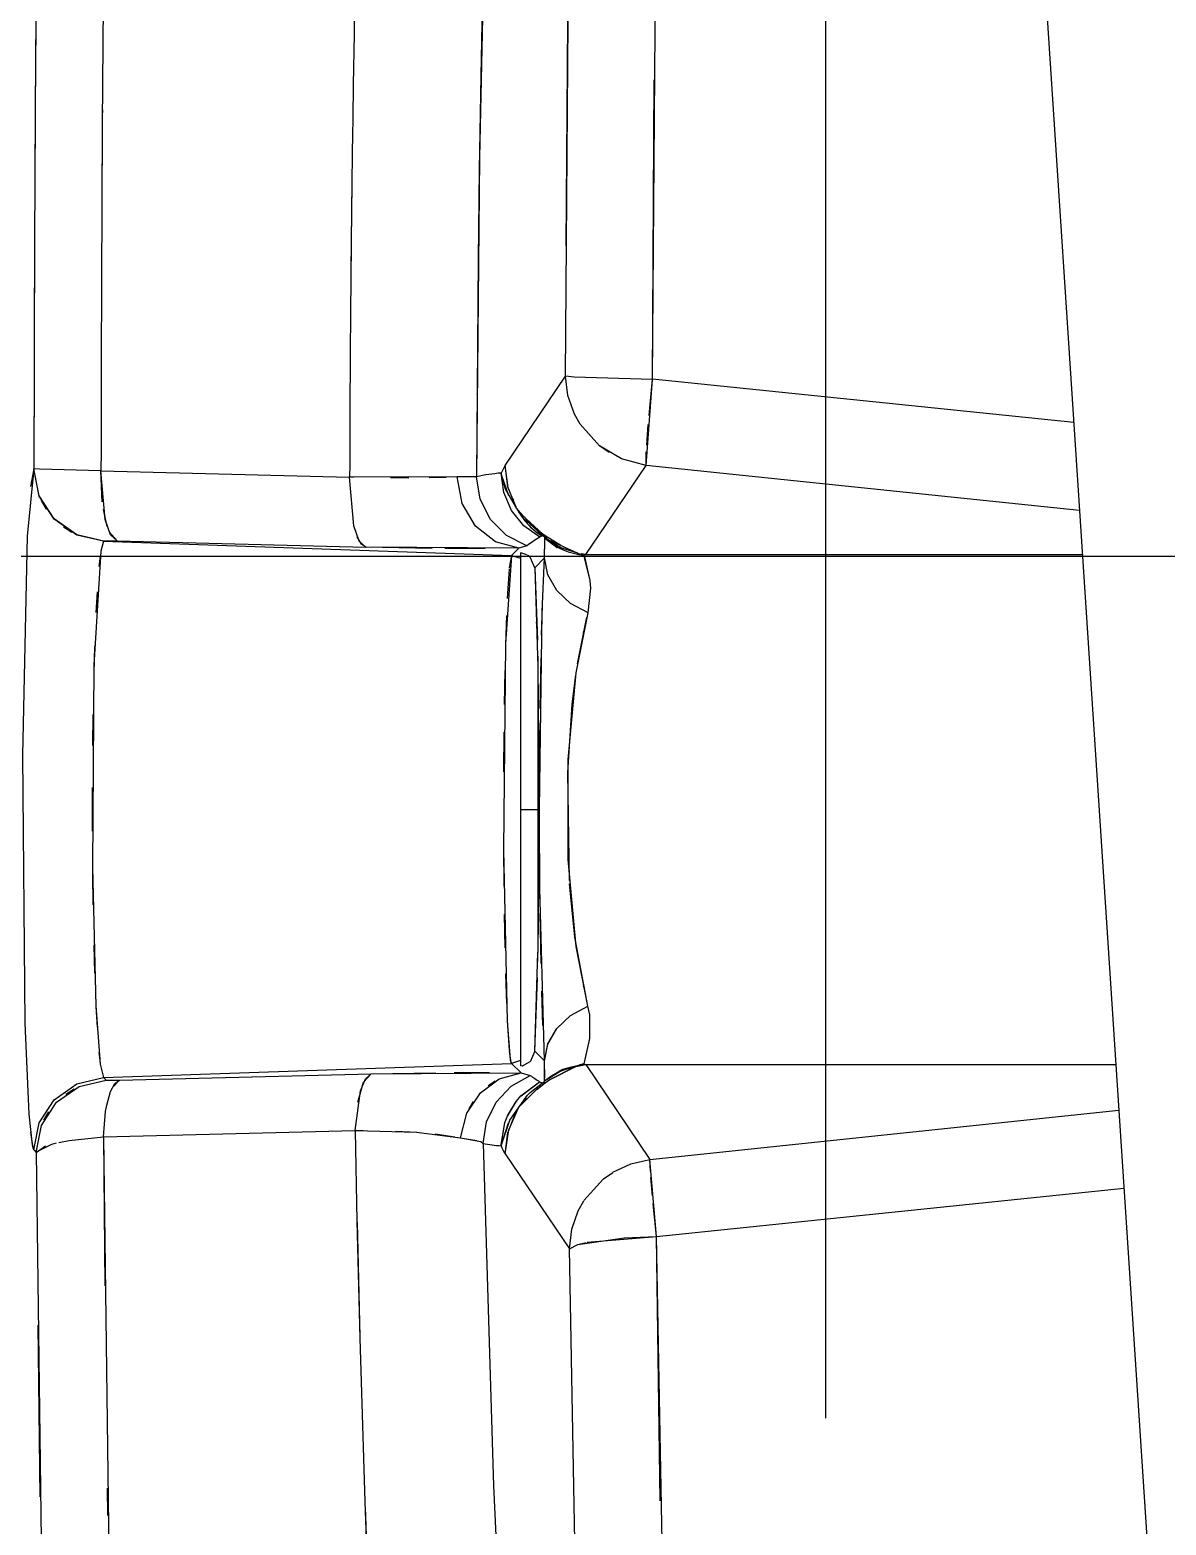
# Model space of a CAD drawing. Extents: x 33214 to 95067, y 8279 to 51908.
# Drawn here: x 43758.6 to 43821.4, y 24386.1 to 24468.6 of the extents above; entities that cross this region are included whole.
import ezdxf

# ---------------------------------------------------------------- set-up
doc = ezdxf.new("R2010")
doc.units = 0
doc.header["$LTSCALE"] = 300
doc.header["$MEASUREMENT"] = 0
doc.linetypes.add('DASHED', pattern=[0.75, 0.5, -0.25])
doc.linetypes.add('SNT-025', pattern=[0.74, 0.4, -0.17, 0, -0.17])
doc.layers.get('0').update_dxf_attribs({"linetype": 'CONTINUOUS'})
doc.layers.add('GENERATORSETT', color=1, linetype='CONTINUOUS')
doc.layers.add('Tanks', color=9, linetype='CONTINUOUS')

# ---------------------------------------------------------------- blocks, each defined once
blk = doc.blocks.new('below 1-deck')
at = {"linetype": 'DASHED'}
blk.add_line((11000, 3525), (11000, 1875), dxfattribs=at)
blk = doc.blocks.new('GENERATOR-BORDE')
at = {"layer": 'GENERATORSETT'}
for p, q in [((-1442.154, 77.427), (-1412.901, -368.887)), ((-1468.953, 5.008), (-1465.622, 9.937)), ((-1468.953, 5.008), (-1465.622, 9.937)), ((-1470.509, 8.949), (-1470.499, 8.963)), ((-1470.509, 8.949), (-1470.499, 8.963)), ((-1464.506, 0.084), (-1461.175, 5.012)), ((-1464.506, 0.084), (-1461.175, 5.012)), ((-1494.983, 4.816), (-1494.973, 4.826)), ((-1494.983, 4.816), (-1494.973, 4.826)), ((-1491.27, 4.707), (-1477.541, 4.366)), ((-1491.27, 4.707), (-1477.541, 4.366)), ((-1468.557, 3.141), (-1468.469, 3.142)), ((-1491.125, 0.821), (-1491.115, 0.831)), ((-1491.125, 0.821), (-1491.115, 0.831)), ((-1490.374, 0.839), (-1476.646, 0.492)), ((-1466.771, 0.992), (-1466.768, 1.013)), ((-1466.771, 0.991), (-1466.768, 1.013)), ((-1466.771, 0.991), (-1464.941, 0.163)), ((-2671.228, 0), (68.869, 0)), ((-1491.125, 0.821), (-1468.607, 0.035)), ((-1491.125, 0.821), (-1468.607, 0.035)), ((-1468.607, 0.035), (-1468.202, 0.44)), ((-1468.607, 0.035), (-1468.202, 0.44)), ((-1468.108, 0.162), (-1468.108, -0.12)), ((-1468.108, 0.162), (-1468.108, -0.12)), ((-1468.108, 0.122), (-1468.108, -0.12)), ((-1467.698, 0), (-1467.649, 0)), ((-1467.698, 0), (-1467.649, 0)), ((-1466.774, 0), (-1466.766, 0)), ((-1466.774, 0), (-1466.766, 0)), ((-1464.941, 0.163), (-1464.907, 0.148)), ((-1464.579, 0.049), (-1464.506, 0.084)), ((-1464.579, 0.048), (-1464.506, 0.084)), ((-1464.506, 0.084), (-1437.085, 0.084)), ((-1468.108, -0.12), (-1468.108, -27.861)), ((-1468.108, -0.12), (-1468.108, -0.697)), ((-1467.322, -0.643), (-1466.776, -0.097)), ((-1467.322, -0.643), (-1466.776, -0.097)), ((-1468.108, -1.49), (-1468.108, -1.502)), ((-1468.108, -3.115), (-1468.108, -4.521)), ((-1467.222, -3.164), (-1467.218, -3.164)), ((-1467.221, -3.164), (-1467.218, -3.164)), ((-1466.902, -3.169), (-1466.899, -3.169)), ((-1466.902, -3.169), (-1466.899, -3.169)), ((-1464.661, -4.348), (-1464.626, -4.348)), ((-1464.661, -4.348), (-1464.626, -4.348)), ((-1464.64, -4.223), (-1464.586, -4.144)), ((-1464.64, -4.223), (-1464.586, -4.144)), ((-1491.659, -6.339), (-1491.658, -6.339)), ((-1468.108, -5.782), (-1468.108, -7.984)), ((-1467.143, -6.112), (-1467.143, -9.869)), ((-1468.108, -8.722), (-1468.108, -10.625)), ((-1467.143, -9.483), (-1467.143, -14)), ((-1468.108, -12.319), (-1468.108, -13.628)), ((-1491.759, -14), (-1491.751, -14)), ((-1491.759, -14), (-1491.751, -14)), ((-1468.108, -14), (-1467.828, -14)), ((-1468.108, -14), (-1467.828, -14)), ((-1467.828, -14), (-1467.143, -14)), ((-1467.828, -14), (-1467.143, -14)), ((-1467.143, -14), (-1467.071, -14)), ((-1467.143, -14), (-1467.071, -14)), ((-1467.143, -14), (-1467.143, -18.517)), ((-1468.108, -16.099), (-1468.108, -17.787)), ((-1467.143, -18.131), (-1467.143, -21.888)), ((-1468.108, -19.683), (-1468.108, -21.024)), ((-1491.659, -21.661), (-1491.657, -21.661)), ((-1468.108, -22.674), (-1468.108, -25.893)), ((-1464.661, -23.652), (-1464.619, -23.652)), ((-1464.661, -23.652), (-1464.619, -23.652)), ((-1464.64, -23.777), (-1464.577, -23.869)), ((-1464.64, -23.777), (-1464.577, -23.869)), ((-1468.108, -27.126), (-1468.108, -27.861)), ((-1491.125, -28.801), (-1468.607, -28.016)), ((-1491.125, -28.801), (-1468.607, -28.016)), ((-1468.607, -28.016), (-1468.077, -28.545)), ((-1468.607, -28.016), (-1468.077, -28.545)), ((-1468.108, -27.861), (-1468.108, -28.145)), ((-1468.108, -27.861), (-1468.108, -28.097)), ((-1468.108, -27.861), (-1468.108, -28.145)), ((-1467.321, -27.338), (-1466.777, -27.883)), ((-1467.321, -27.338), (-1466.777, -27.883)), ((-1464.603, -28.036), (-1464.506, -28.084)), ((-1464.601, -28.037), (-1464.506, -28.084)), ((-1491.125, -28.801), (-1490.987, -28.94)), ((-1491.125, -28.801), (-1490.987, -28.94)), ((-1490.244, -28.949), (-1476.346, -28.598)), ((-1490.244, -28.949), (-1476.346, -28.598)), ((-1466.776, -28.97), (-1465.866, -28.409)), ((-1466.775, -28.985), (-1465.866, -28.409)), ((-1466.775, -28.985), (-1465.97, -28.485)), ((-1465.97, -28.485), (-1465.866, -28.409)), ((-1465.866, -28.409), (-1464.83, -28.103)), ((-1465.866, -28.409), (-1465.06, -28.181)), ((-1465.866, -28.409), (-1465.844, -28.393)), ((-1465.639, -28.305), (-1464.83, -28.103)), ((-1464.506, -28.084), (-1460.965, -33.324)), ((-1464.506, -28.084), (-1435.238, -28.084)), ((-1464.506, -28.084), (-1460.965, -33.324)), ((-1466.776, -28.97), (-1466.774, -28.998)), ((-1466.776, -28.97), (-1466.774, -28.999)), ((-1491.14, -32.08), (-1477.242, -31.716)), ((-1491.14, -32.08), (-1477.242, -31.716)), ((-1494.983, -32.796), (-1494.845, -32.935)), ((-1494.983, -32.796), (-1494.845, -32.935)), ((-1468.953, -33.008), (-1465.411, -38.248)), ((-1468.953, -33.008), (-1465.411, -38.248)), ((-1460.418, -50.639), (-1460.413, -50.639)), ((-1460.418, -50.639), (-1460.413, -50.639))]:
    blk.add_line(p, q, dxfattribs=at)
for points in [[(-1465.622, 9.937), (-1465.427, 36.934), (-1465.008, 63.596), (-1464.37, 89.679)], [(-1460.815, 9.763), (-1460.62, 36.289), (-1460.201, 62.485), (-1459.563, 88.111)], [(-1469.424, 55.652), (-1470.002, 39.213), (-1470.375, 22.013), (-1470.535, 4.385)], [(-1470.179, 32.267), (-1470.298, 26.548)], [(-1465.592, 17.131), (-1465.479, 32.001)], [(-1470.298, 26.519), (-1470.385, 21.337)], [(-1460.815, 9.763), (-1460.72, 26.295)], [(-1470.385, 21.332), (-1470.449, 16.417)], [(-1470.449, 16.405), (-1470.535, 4.385)], [(-1465.132, 7.842), (-1465.492, 8.864), (-1465.622, 9.937)], [(-1460.815, 9.762), (-1465.145, 9.874), (-1465.622, 9.936)], [(-1460.815, 9.762), (-1465.145, 9.874), (-1465.622, 9.936)], [(-1461.175, 5.012), (-1460.815, 9.762)], [(-1461.007, 7.77), (-1460.815, 9.763)], [(-1437.563, 7.383), (-1460.815, 9.763)], [(-1464.821, 7.285), (-1465.132, 7.842)], [(-1464.821, 7.286), (-1465.132, 7.841)], [(-1463.74, 6.089), (-1464.82, 7.285)], [(-1461.138, 6.13), (-1461.05, 7.274)], [(-1461.175, 5.012), (-1462.532, 5.37), (-1463.739, 6.088)], [(-1463.217, 5.721), (-1463.739, 6.088)], [(-1468.309, 2.618), (-1468.782, 3.774), (-1468.953, 5.008)], [(-1468.368, 2.725), (-1468.798, 3.833), (-1468.953, 5.008)], [(-1461.175, 5.012), (-1461.16, 5.764)], [(-1437.244, 2.52), (-1461.175, 5.012)], [(-1494.983, 4.816), (-1495.353, 1.103), (-1495.609, -10.995), (-1495.472, -25.798), (-1495.254, -30.821), (-1495.077, -32.512), (-1494.983, -32.796)], [(-1494.983, 4.816), (-1495.17, 3.848)], [(-1491.125, 0.821), (-1492.611, 1.165), (-1493.86, 2.04), (-1494.691, 3.319), (-1494.983, 4.816)], [(-1491.125, 0.821), (-1492.611, 1.165), (-1493.86, 2.04), (-1494.691, 3.319), (-1494.983, 4.816)], [(-1491.27, 4.707), (-1494.667, 4.794), (-1494.973, 4.826)], [(-1491.115, 0.831), (-1492.6, 1.176), (-1493.849, 2.051), (-1494.68, 3.33), (-1494.973, 4.826)], [(-1491.27, 4.707), (-1494.667, 4.794), (-1494.973, 4.826)], [(-1490.374, 0.839), (-1490.74, 1.179), (-1491.036, 2.024), (-1491.27, 4.707)], [(-1491.196, 3.005), (-1491.27, 4.707)], [(-1471.599, 4.383), (-1477.541, 4.366)], [(-1477.302, 4.359), (-1477.541, 4.366)], [(-1476.646, 0.492), (-1477.012, 0.832), (-1477.308, 1.679), (-1477.541, 4.366)], [(-1474.27, 4.311), (-1475.28, 4.317)], [(-1474.685, 4.319), (-1474.685, 4.315)], [(-1474.685, 4.319), (-1474.685, 4.315)], [(-1472.204, 4.348), (-1473.151, 4.32)], [(-1473.139, 4.323), (-1473.139, 4.325)], [(-1473.139, 4.323), (-1473.139, 4.325)], [(-1470.535, 4.385), (-1471.599, 4.383)], [(-1468.202, 0.44), (-1469.495, 0.792), (-1470.586, 1.657), (-1471.322, 2.913), (-1471.599, 4.383)], [(-1468.202, 0.44), (-1469.495, 0.792), (-1470.586, 1.657), (-1471.322, 2.913), (-1471.599, 4.383)], [(-1471.598, 4.383), (-1471.599, 4.383)], [(-1470.535, 4.385), (-1470.544, 4.381)], [(-1467.755, 0.575), (-1468.874, 1.14), (-1469.764, 2.025), (-1470.337, 3.144), (-1470.535, 4.385)], [(-1467.755, 0.575), (-1468.874, 1.14), (-1469.764, 2.025), (-1470.337, 3.144), (-1470.535, 4.385)], [(-1467.047, 1.05), (-1467.924, 1.68), (-1468.601, 2.522), (-1469.028, 3.516), (-1469.174, 4.588)], [(-1468.756, 3.324), (-1469.16, 4.491), (-1469.174, 4.587)], [(-1467.048, 1.05), (-1467.924, 1.68), (-1468.601, 2.522), (-1469.028, 3.516), (-1469.174, 4.587)], [(-1468.309, 2.618), (-1468.932, 3.7), (-1469.172, 4.574)], [(-1494.281, 2.583), (-1494.553, 3.048)], [(-1490.93, 1.637), (-1491.14, 2.572)], [(-1468.298, 2.606), (-1468.313, 2.626)], [(-1466.873, 1.21), (-1468.036, 2.284), (-1468.31, 2.621)], [(-1467.595, 1.821), (-1468.281, 2.583)], [(-1466.767, 1.016), (-1466.765, 1.017), (-1466.791, 1.049), (-1466.721, 0.995), (-1467.834, 1.998), (-1466.111, 0.474), (-1466.109, 0.475), (-1466.811, 1.107), (-1466.785, 1.088), (-1466.906, 1.111)], [(-1466.767, 1.016), (-1466.791, 1.049), (-1466.721, 0.995), (-1467.834, 1.998), (-1466.111, 0.474), (-1466.109, 0.475), (-1466.811, 1.107), (-1466.785, 1.088), (-1466.807, 1.107)], [(-1492.877, 1.312), (-1493.333, 1.601)], [(-1490.374, 0.839), (-1491.115, 0.831)], [(-1490.374, 0.839), (-1491.115, 0.831)], [(-1490.374, 0.839), (-1490.82, 1.342)], [(-1476.646, 0.492), (-1476.895, 0.659), (-1477.12, 1.063)], [(-1466.81, 1.107), (-1466.784, 1.088), (-1466.906, 1.111)], [(-1466.752, 1.121), (-1466.868, 1.206)], [(-1466.768, 1.133), (-1466.836, 1.182)], [(-1466.776, -0.097), (-1466.77, 0.875)], [(-1466.77, 0.88), (-1466.77, 0.992)], [(-1466.166, 0.594), (-1466.768, 1.013)], [(-1465.887, 0.584), (-1466.75, 1.12)], [(-1464.942, 0.154), (-1465.851, 0.435), (-1466.661, 0.926)], [(-1491.125, 0.821), (-1491.282, 0.266), (-1491.657, -6.02), (-1491.744, -17.196), (-1491.55, -24.842), (-1491.31, -28.056), (-1491.125, -28.801)], [(-1491.317, 0.015), (-1491.382, -0.571)], [(-1472.982, 0.421), (-1476.646, 0.492)], [(-1468.202, 0.44), (-1476.646, 0.492)], [(-1470.056, 0.409), (-1472.291, 0.414)], [(-1468.607, 0.035), (-1468.937, -4.84), (-1469.041, -16.223), (-1468.843, -25.688), (-1468.67, -27.816), (-1468.607, -28.016)], [(-1468.607, 0.035), (-1468.732, -0.643)], [(-1468.607, 0.035), (-1468.108, -0.12)], [(-1468.607, 0.035), (-1468.108, -0.12)], [(-1467.755, 0.575), (-1468.202, 0.44)], [(-1467.755, 0.575), (-1468.202, 0.44)], [(-1467.752, 0.077), (-1468.087, 0.18), (-1468.108, 0.162)], [(-1467.322, -0.643), (-1467.582, -0.059), (-1467.719, 0.055)], [(-1466.776, -0.097), (-1466.765, 0.817)], [(-1465.17, 0.249), (-1465.743, 0.509)], [(-1465.145, 0.239), (-1465.595, 0.436)], [(-1465.028, 0.194), (-1465.13, 0.233)], [(-1464.506, 0.084), (-1464.756, 0.12)], [(-1464.506, 0.084), (-1464.756, 0.12)], [(-1464.283, -1.273), (-1464.578, 0.049)], [(-1464.578, 0.046), (-1464.578, 0.048)], [(-1468.739, -0.711), (-1468.845, -2.334)], [(-1467.322, -0.643), (-1467.176, -4.646)], [(-1467.322, -0.643), (-1467.143, -6.112)], [(-1467.067, -14), (-1466.903, -3.083), (-1466.776, -0.097)], [(-1464.38, -3.135), (-1465.345, -2.619), (-1466.103, -1.9), (-1466.593, -1.036), (-1466.776, -0.096)], [(-1464.379, -3.135), (-1465.344, -2.62), (-1466.102, -1.901), (-1466.593, -1.037), (-1466.776, -0.097)], [(-1464.27, -1.353), (-1464.569, -0.08)], [(-1464.38, -3.136), (-1464.231, -1.765), (-1464.269, -1.363)], [(-1491.487, -1.968), (-1491.549, -3.111)], [(-1468.885, -3.273), (-1468.938, -4.91)], [(-1466.943, -4.366), (-1466.891, -2.742)], [(-1464.384, -24.848), (-1465.035, -21.559), (-1465.471, -16.759), (-1465.471, -11.241), (-1465.035, -6.441), (-1464.38, -3.136)], [(-1464.383, -3.15), (-1464.38, -3.136)], [(-1467.251, -3.689), (-1467.253, -3.688)], [(-1467.251, -3.689), (-1467.253, -3.688)], [(-1466.964, -3.802), (-1466.97, -3.8)], [(-1466.964, -3.802), (-1466.97, -3.8)], [(-1464.96, -5.946), (-1464.441, -3.371)], [(-1491.623, -4.955), (-1491.669, -6.493)], [(-1467.155, -5.529), (-1467.143, -6.112)], [(-1467.028, -8.409), (-1466.975, -5.64)], [(-1468.973, -6.317), (-1469.006, -8.192)], [(-1467.143, -6.112), (-1467.071, -14)], [(-1465.407, -17.915), (-1465.499, -11.957), (-1465.249, -8.197), (-1465.052, -6.564)], [(-1491.717, -8.742), (-1491.741, -10.465)], [(-1469.025, -9.722), (-1469.042, -11.905)], [(-1467.067, -13.814), (-1467.043, -9.625)], [(-1491.757, -12.784), (-1491.757, -15.196)], [(-1467.071, -14), (-1467.143, -21.889)], [(-1467.071, -14), (-1467.093, -18.518)], [(-1466.777, -27.883), (-1467.051, -17.668), (-1467.067, -14)], [(-1467.042, -18.528), (-1467.067, -14.28)], [(-1469.042, -16.078), (-1469.025, -18.224)], [(-1491.741, -17.504), (-1491.717, -19.263)], [(-1464.384, -24.848), (-1465.105, -21.046), (-1465.394, -18.108)], [(-1469.006, -19.793), (-1468.973, -21.625)], [(-1466.972, -22.494), (-1467.025, -19.735)], [(-1491.67, -21.462), (-1491.623, -23.029)], [(-1467.321, -27.338), (-1467.143, -21.888)], [(-1467.154, -22.387), (-1467.144, -21.908)], [(-1467.143, -21.892), (-1467.143, -21.889)], [(-1468.938, -23.072), (-1468.885, -24.707)], [(-1467.321, -27.338), (-1467.175, -23.295)], [(-1468.13, -24.727), (-1468.12, -24.721)], [(-1468.129, -24.727), (-1468.12, -24.721)], [(-1467.253, -24.312), (-1467.25, -24.31)], [(-1467.253, -24.312), (-1467.251, -24.311)], [(-1466.966, -24.198), (-1466.964, -24.197)], [(-1466.966, -24.198), (-1466.964, -24.197)], [(-1466.866, -25.928), (-1466.931, -24.024)], [(-1491.549, -24.869), (-1491.487, -26.012)], [(-1466.777, -27.884), (-1466.595, -26.945), (-1466.106, -26.082), (-1465.348, -25.364), (-1464.384, -24.848)], [(-1466.777, -27.883), (-1466.595, -26.944), (-1466.105, -26.081), (-1465.348, -25.363), (-1464.384, -24.848)], [(-1464.278, -26.635), (-1464.282, -25.329), (-1464.384, -24.848)], [(-1468.845, -25.646), (-1468.737, -27.285)], [(-1464.601, -28.037), (-1464.279, -26.645)], [(-1464.601, -28.037), (-1464.293, -26.728)], [(-1491.382, -27.409), (-1491.317, -27.996)], [(-1468.732, -27.338), (-1468.633, -27.966), (-1468.607, -28.016)], [(-1468.108, -27.861), (-1468.607, -28.016)], [(-1468.108, -27.861), (-1468.607, -28.016)], [(-1467.587, -27.929), (-1468.02, -28.162), (-1468.108, -28.145)], [(-1467.321, -27.338), (-1467.582, -27.925)], [(-1466.769, -28.808), (-1466.777, -27.883)], [(-1466.774, -28.852), (-1466.777, -27.883)], [(-1466.772, -28.966), (-1465.761, -28.335), (-1464.601, -28.036)], [(-1465.653, -28.29), (-1464.606, -28.036)], [(-1494.983, -32.796), (-1494.691, -31.3), (-1493.86, -30.021), (-1492.611, -29.146), (-1491.125, -28.801)], [(-1494.983, -32.796), (-1494.691, -31.3), (-1493.86, -30.021), (-1492.611, -29.146), (-1491.125, -28.801)], [(-1477.242, -31.716), (-1476.946, -29.526), (-1476.671, -28.865), (-1476.346, -28.598)], [(-1477.088, -30.153), (-1476.769, -29.044), (-1476.346, -28.598)], [(-1476.346, -28.598), (-1472.775, -28.53)], [(-1476.346, -28.598), (-1468.077, -28.545)], [(-1474.282, -28.558), (-1474.282, -28.56)], [(-1471.768, -28.52), (-1469.82, -28.517)], [(-1471.413, -32.129), (-1471.062, -30.772), (-1470.321, -29.635), (-1469.283, -28.861), (-1468.077, -28.545)], [(-1470.175, -32.436), (-1469.991, -31.238), (-1469.457, -30.15), (-1468.624, -29.272), (-1467.568, -28.685)], [(-1468.169, -28.543), (-1468.077, -28.545)], [(-1468.077, -28.545), (-1467.568, -28.685)], [(-1466.776, -28.97), (-1465.877, -28.386)], [(-1466.776, -28.97), (-1466.774, -28.855)], [(-1466.484, -28.911), (-1465.075, -28.189)], [(-1466.469, -28.901), (-1465.049, -28.179)], [(-1465.062, -28.184), (-1465.044, -28.178)], [(-1465.06, -28.181), (-1464.506, -28.084)], [(-1465.043, -28.177), (-1464.506, -28.084)], [(-1494.845, -32.935), (-1494.552, -31.438), (-1493.721, -30.16), (-1492.472, -29.284), (-1490.987, -28.94)], [(-1493.205, -29.709), (-1492.749, -29.421)], [(-1490.987, -28.94), (-1490.244, -28.949)], [(-1490.987, -28.94), (-1490.244, -28.949)], [(-1490.951, -30.321), (-1490.744, -29.575)], [(-1490.951, -30.319), (-1490.745, -29.576)], [(-1490.744, -29.575), (-1490.508, -29.131), (-1490.245, -28.949)], [(-1490.642, -29.343), (-1490.244, -28.949)], [(-1469.893, -29.243), (-1469.513, -28.984)], [(-1468.097, -30.321), (-1467.223, -29.457)], [(-1468.084, -29.813), (-1467.052, -29.029)], [(-1468.076, -29.805), (-1467.086, -29.047)], [(-1467.714, -29.769), (-1467.575, -29.623)], [(-1467.578, -29.626), (-1466.902, -29.09)], [(-1467.571, -29.62), (-1466.918, -29.101)], [(-1467.219, -29.454), (-1466.741, -29.085)], [(-1467.193, -29.432), (-1466.746, -29.089)], [(-1466.903, -29.09), (-1466.808, -29.08)], [(-1466.901, -29.09), (-1466.775, -29.009), (-1466.774, -28.998)], [(-1466.807, -29.08), (-1466.774, -28.998)], [(-1466.776, -28.97), (-1466.777, -28.961)], [(-1466.74, -29.085), (-1466.486, -28.912)], [(-1491.013, -30.667), (-1490.951, -30.321)], [(-1470.944, -30.525), (-1470.699, -30.112)], [(-1469.184, -32.567), (-1468.69, -31.16), (-1468.221, -30.467)], [(-1468.953, -33.008), (-1468.76, -31.693), (-1468.224, -30.473)], [(-1468.831, -30.931), (-1468.333, -30.102)], [(-1468.822, -30.911), (-1468.345, -30.118)], [(-1468.337, -30.108), (-1468.08, -29.809)], [(-1468.225, -30.474), (-1467.713, -29.767)], [(-1468.225, -30.474), (-1468.224, -30.473)], [(-1468.224, -30.474), (-1468.118, -30.345)], [(-1468.223, -30.473), (-1468.199, -30.443)], [(-1468.221, -30.467), (-1467.719, -29.774)], [(-1468.11, -30.335), (-1467.753, -29.944)], [(-1494.426, -31.157), (-1494.153, -30.691)], [(-1491.14, -32.08), (-1491.013, -30.667)], [(-1491.14, -32.079), (-1491.013, -30.669)], [(-1469.184, -32.567), (-1468.765, -31.299)], [(-1469.181, -32.567), (-1468.971, -31.287)], [(-1469.181, -32.501), (-1468.975, -31.299)], [(-1468.971, -31.288), (-1468.828, -30.922)], [(-1468.953, -33.008), (-1468.803, -31.855), (-1468.389, -30.766)], [(-1460.965, -33.324), (-1435.074, -30.59)], [(-1495.171, -31.815), (-1495.031, -32.699), (-1494.983, -32.796)], [(-1493.019, -32.272), (-1491.14, -32.08)], [(-1491.14, -32.08), (-1490.705, -64.963), (-1489.921, -96.14), (-1489.68, -102.937)], [(-1491.14, -32.08), (-1491.062, -40.294)], [(-1477.242, -31.716), (-1473.844, -31.817), (-1471.413, -32.129)], [(-1477.242, -31.716), (-1477.241, -31.753)], [(-1477.242, -31.716), (-1476.8, -31.716)], [(-1477.242, -31.716), (-1477.136, -36.731)], [(-1475.018, -31.753), (-1473.838, -31.817)], [(-1472.827, -31.908), (-1471.734, -32.064)], [(-1471.413, -32.129), (-1470.305, -32.338), (-1470.175, -32.436)], [(-1471.413, -32.129), (-1470.523, -32.276)], [(-1494.845, -32.935), (-1494.33, -32.576)], [(-1494.845, -32.935), (-1494.845, -32.96)], [(-1494.845, -32.935), (-1494.408, -67.153), (-1493.624, -99.385), (-1493.383, -106.412)], [(-1494.836, -32.904), (-1493.988, -32.469), (-1493.721, -32.403)], [(-1493.601, -32.377), (-1493.019, -32.272)], [(-1470.175, -32.436), (-1469.598, -51.351), (-1468.769, -68.994), (-1467.71, -84.929), (-1466.446, -98.767), (-1464.97, -110.441), (-1463.35, -119.256)], [(-1470.175, -32.436), (-1469.598, -51.351), (-1468.769, -68.994), (-1467.71, -84.929), (-1466.446, -98.767), (-1464.969, -110.444), (-1463.349, -119.26)], [(-1469.181, -32.553), (-1469.181, -32.548)], [(-1463.006, -34.032), (-1462.023, -33.567), (-1460.965, -33.324)], [(-1460.934, -33.992), (-1460.965, -33.324)], [(-1460.605, -37.579), (-1460.965, -33.324)], [(-1464.609, -35.596), (-1463.529, -34.4)], [(-1463.529, -34.4), (-1463.006, -34.033)], [(-1463.527, -34.399), (-1463.007, -34.033)], [(-1460.823, -35.334), (-1460.91, -34.316)], [(-1460.605, -37.579), (-1434.792, -34.9)], [(-1465.411, -38.248), (-1465.281, -37.175), (-1464.922, -36.154)], [(-1464.921, -36.153), (-1464.61, -35.597)], [(-1464.921, -36.152), (-1464.611, -35.598)], [(-1460.605, -37.579), (-1460.783, -35.771)], [(-1477.136, -36.73), (-1476.974, -43.187)], [(-1477.134, -36.801), (-1476.976, -43.116)], [(-1465.411, -38.248), (-1464.935, -38.009), (-1462.365, -37.651), (-1460.605, -37.579)], [(-1464.937, -38.009), (-1464.483, -37.902)], [(-1464.431, -37.892), (-1460.605, -37.579)], [(-1458.542, -117.169), (-1459.837, -78.242), (-1460.605, -37.579)], [(-1460.394, -52.183), (-1460.605, -37.579)], [(-1463.349, -119.254), (-1464.644, -79.634), (-1465.411, -38.248)], [(-1494.756, -42.472), (-1494.644, -51.959)], [(-1476.974, -43.187), (-1476.698, -52.235)], [(-1490.924, -51.48), (-1490.903, -52.991)], [(-1476.698, -52.232), (-1476.535, -56.814)], [(-1476.688, -52.524), (-1476.538, -56.733)]]:
    blk.add_lwpolyline(points, dxfattribs=at)
for centre, radius, start, end in [((2537.926, 0.534), 4032.901, 179.420729, 179.939017), ((2282.888, 0.518), 3774.16, 179.404298, 179.936408), ((117.988, 0.554), 1595.533, 178.746902, 179.009994), ((117.988, 0.554), 1595.533, 178.751671, 179.009413), ((2537.926, 0.534), 4032.901, 179.542626, 179.688736), ((117.988, 0.554), 1595.533, 179.009987, 179.276911), ((2282.888, 0.518), 3774.16, 179.633713, 179.721479), ((117.988, 0.554), 1595.533, 179.276863, 179.466314), ((117.988, 0.554), 1595.533, 179.281278, 179.463651), ((2537.926, 0.534), 4032.901, 179.736703, 179.939017), ((117.988, 0.554), 1595.533, 179.466283, 179.86309), ((-1466.827, 3.63), 2.534, 147.05942, 157.80563), ((-1466.827, 3.63), 2.534, 147.05942, 157.78157), ((2282.896, 0.518), 3774.168, 179.935537, 179.936408), ((-1468.212, -6.572), 11.201, 94.92236, 101.97178), ((-1468.212, -6.572), 11.201, 94.92236, 101.97176), ((-1464.881, 4.394), 3.857, 207.32005, 221.30749), ((-1464.881, 4.394), 3.857, 207.38214, 221.20433), ((-1464.881, 4.394), 3.857, 221.28589, 224.52126), ((-1464.881, 4.394), 3.857, 224.46983, 238.32968), ((-1464.881, 4.394), 3.857, 224.58538, 238.09329), ((-1452.118, -21.951), 27.421, 122.98676, 124.76752), ((-1452.118, -21.951), 27.421, 122.98705, 124.76752), ((-1466.785, 0.634), 0.492, 104.18063, 122.2096), ((-1466.785, 0.634), 0.492, 104.19902, 122.2096), ((-1464.202, 3.946), 3.914, 228.99919, 264.4533), ((-1464.202, 3.946), 3.914, 229.0169, 264.26494), ((-1462.94, 6.02), 6.193, 251.47436, 254.50203), ((-1462.94, 6.02), 6.193, 254.5299, 254.63232), ((-1462.94, 6.02), 6.193, 254.52613, 254.6455), ((-1464.202, 3.946), 3.914, 264.36195, 264.49839), ((-1462.915, -34.119), 6.313, 105.51556, 109.86478), ((-1462.915, -34.119), 6.313, 105.70111, 109.8618), ((-1462.915, -34.119), 6.313, 105.53357, 105.68655), ((-1452.447, -6.523), 26.829, 235.6948, 237.01981), ((-1452.447, -6.523), 26.829, 235.69479, 237.0198), ((-1464.33, -31.938), 3.823, 100.8198, 129.75104), ((-1464.33, -31.938), 3.823, 115.38373, 129.75723), ((-1464.33, -31.938), 3.823, 100.9951, 112.48371), ((-1466.798, -28.624), 0.477, 237.76286, 257.5537), ((-1466.798, -28.624), 0.477, 237.98678, 257.5537), ((-1468.254, -21.75), 10.857, 259.80683, 265.08402), ((-1468.254, -21.75), 10.857, 259.8067, 265.09829), ((-1466.776, -31.602), 2.592, 201.83806, 212.85)]:
    blk.add_arc(centre, radius, start, end, dxfattribs=at)

msp = doc.modelspace()

# ---------------------------------------------------------------- block references
at = {"layer": 'GENERATORSETT', "linetype": 'SNT-025'}
msp.add_blockref('GENERATOR-BORDE', (45253.816, 24439.584), dxfattribs=at)
at = {"layer": 'Tanks'}
msp.add_blockref('below 1-deck', (32802.55, 22141.979), dxfattribs=at)

doc.saveas('drawing.dxf')
